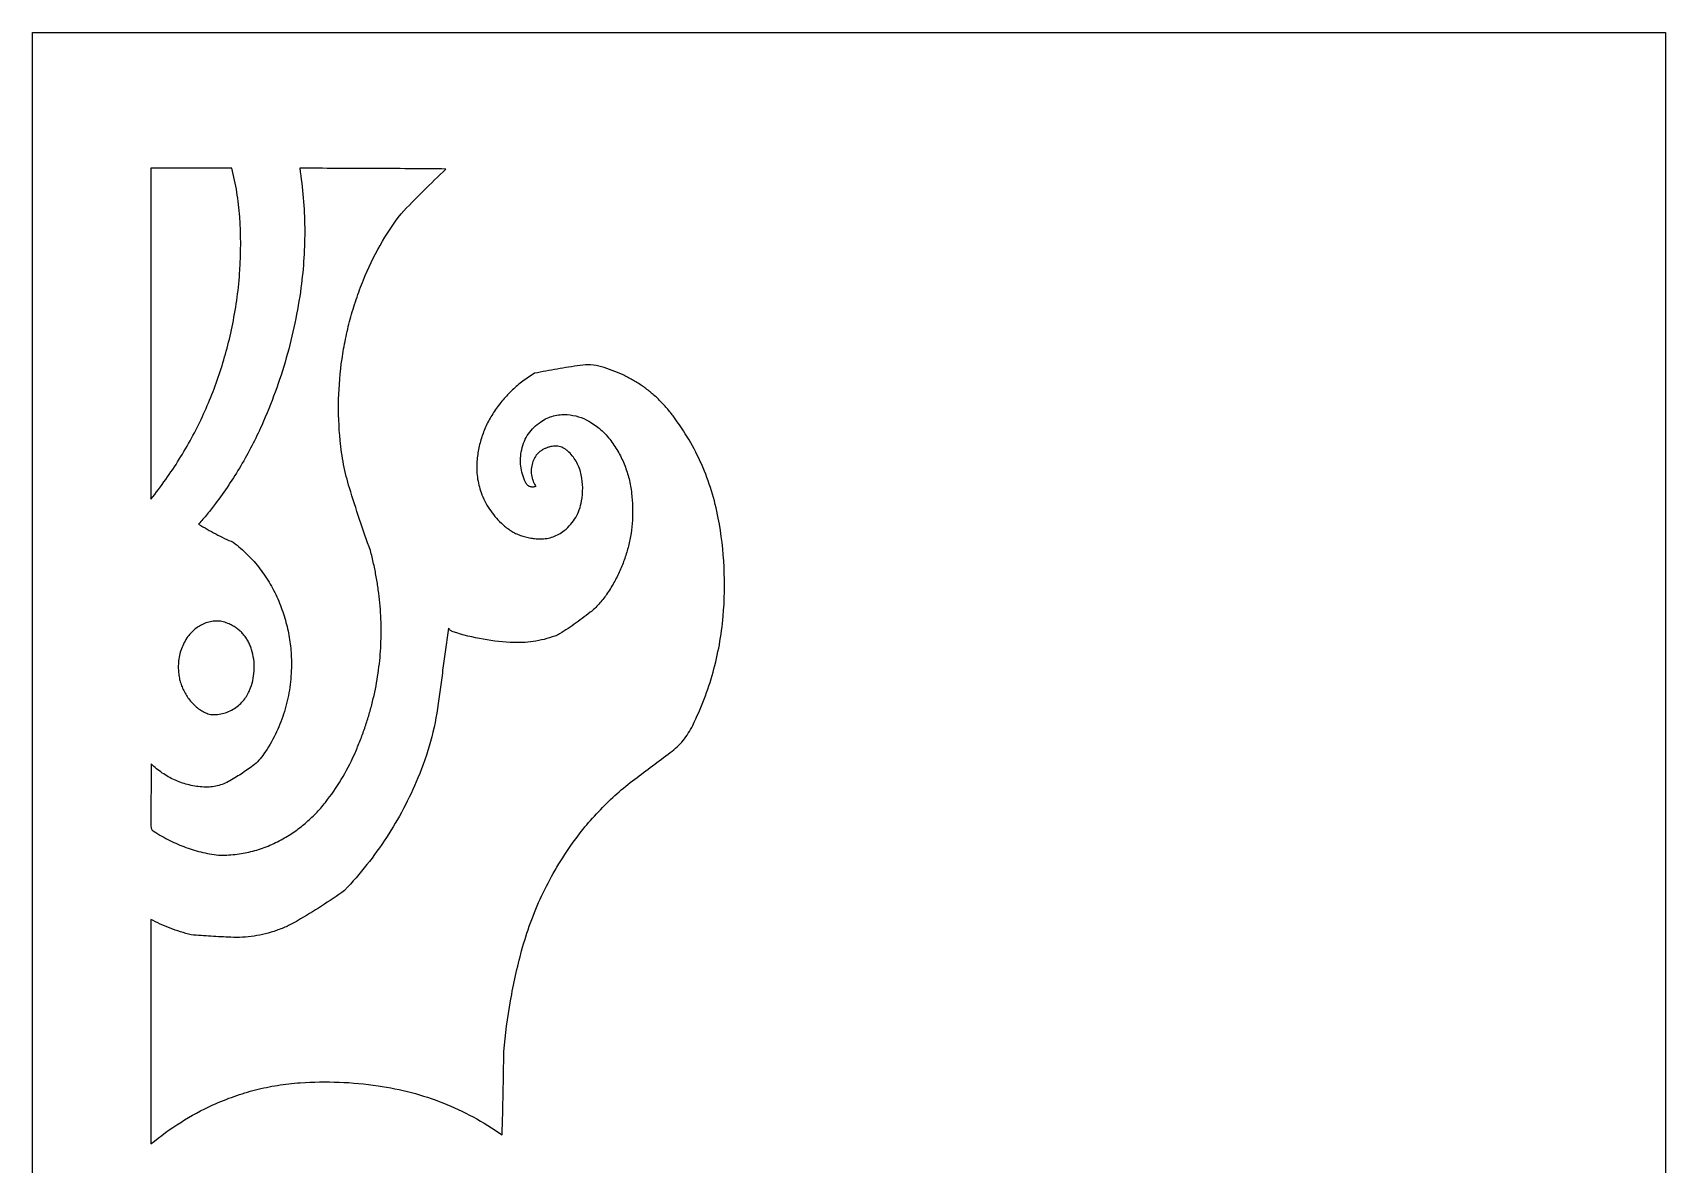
# Model space of a CAD drawing. Header units: centimetres. Extents: x 6.9 to 11.9, y -9 to 9.
# Drawn here: x 6.87 to 11.88, y 5.53 to 9 of the extents above; entities that cross this region are included whole.
import ezdxf

# ---------------------------------------------------------------- set-up
doc = ezdxf.new("R2010")
doc.units = ezdxf.units.CM
doc.header["$MEASUREMENT"] = 0
doc.layers.add('layer 1', color=7, linetype='Continuous')

msp = doc.modelspace()

# ---------------------------------------------------------------- linework, layer by layer
at = {"layer": 'layer 1', "color": 250}
for points, knots in [([(6.87203, 9.00077), (6.87203, 9.00077), (6.87203, -9.00021), (6.87203, -9.00021), (6.87203, -9.00021), (6.87203, -9.00021), (11.87697, -9.00021), (11.87697, -9.00021), (11.87697, -9.00021), (11.87697, -9.00021), (11.87697, 9.00077), (11.87697, 9.00077), (11.87697, 9.00077), (11.87697, 9.00077), (6.87203, 9.00077), (6.87203, 9.00077)], [0, 0, 0, 0, 0.2, 0.2, 0.2, 0.2, 0.4, 0.4, 0.4, 0.4, 0.6, 0.6, 0.6, 0.6, 1, 1, 1, 1]), ([(7.44184, 6.47907), (7.42344, 6.48133), (7.40517, 6.48469), (7.38715, 6.48911), (7.38715, 6.48911), (7.36965, 6.49341), (7.35239, 6.49875), (7.33552, 6.50511), (7.33552, 6.50511), (7.31862, 6.51145), (7.30214, 6.51883), (7.28614, 6.52716), (7.28614, 6.52716), (7.26967, 6.53575), (7.25371, 6.54527), (7.23836, 6.55572), (7.23836, 6.55572), (7.2369, 6.55839), (7.2358, 6.56123), (7.23504, 6.56417), (7.23504, 6.56417), (7.23432, 6.56697), (7.23397, 6.56986), (7.23397, 6.57277), (7.23397, 6.57277), (7.23397, 6.57277), (7.23486, 6.75895), (7.23486, 6.75895), (7.23486, 6.75895), (7.24033, 6.75371), (7.246, 6.74871), (7.25185, 6.74391), (7.25185, 6.74391), (7.25748, 6.73934), (7.26328, 6.73502), (7.26927, 6.73092), (7.26927, 6.73092), (7.27523, 6.72684), (7.28139, 6.723), (7.28769, 6.71944), (7.28769, 6.71944), (7.2939, 6.71592), (7.30026, 6.71269), (7.30676, 6.70976), (7.30676, 6.70976), (7.31965, 6.70391), (7.33305, 6.69918), (7.34677, 6.69566), (7.34677, 6.69566), (7.36131, 6.69192), (7.37613, 6.68936), (7.39108, 6.68806), (7.39108, 6.68806), (7.39829, 6.68741), (7.40553, 6.6873), (7.41277, 6.68768), (7.41277, 6.68768), (7.41958, 6.68804), (7.42638, 6.68891), (7.43305, 6.6903), (7.43305, 6.6903), (7.43976, 6.69167), (7.44632, 6.69355), (7.45273, 6.69593), (7.45273, 6.69593), (7.45934, 6.69837), (7.46575, 6.70129), (7.47194, 6.70467), (7.47194, 6.70467), (7.48516, 6.71191), (7.49812, 6.71966), (7.51078, 6.72787), (7.51078, 6.72787), (7.52335, 6.73603), (7.53561, 6.74465), (7.54754, 6.75373), (7.54754, 6.75373), (7.55399, 6.75864), (7.56004, 6.76409), (7.56558, 6.76998), (7.56558, 6.76998), (7.57129, 6.77608), (7.57652, 6.7826), (7.58118, 6.78952), (7.58118, 6.78952), (7.59415, 6.8088), (7.60583, 6.82895), (7.6161, 6.84981), (7.6161, 6.84981), (7.62594, 6.86978), (7.63436, 6.89042), (7.64129, 6.91158), (7.64129, 6.91158), (7.64824, 6.93276), (7.65366, 6.95437), (7.65756, 6.97631), (7.65756, 6.97631), (7.66157, 6.99901), (7.66404, 7.02196), (7.66493, 7.045), (7.66493, 7.045), (7.66565, 7.06334), (7.66538, 7.08169), (7.6641, 7.1), (7.6641, 7.1), (7.66287, 7.11791), (7.66063, 7.13573), (7.65742, 7.15339), (7.65742, 7.15339), (7.65422, 7.17105), (7.65005, 7.18853), (7.64492, 7.20572), (7.64492, 7.20572), (7.63965, 7.22338), (7.63344, 7.24073), (7.62632, 7.25772), (7.62632, 7.25772), (7.61874, 7.2758), (7.61002, 7.29338), (7.60021, 7.31032), (7.60021, 7.31032), (7.59073, 7.32668), (7.58019, 7.34241), (7.56863, 7.35738), (7.56863, 7.35738), (7.55708, 7.37236), (7.54456, 7.38654), (7.53113, 7.39986), (7.53113, 7.39986), (7.51724, 7.41362), (7.50249, 7.42648), (7.48698, 7.43836), (7.48698, 7.43836), (7.47795, 7.44215), (7.469, 7.44614), (7.46015, 7.45033), (7.46015, 7.45033), (7.45112, 7.45461), (7.44215, 7.45907), (7.4333, 7.46373), (7.4333, 7.46373), (7.42445, 7.46839), (7.41571, 7.47323), (7.40706, 7.47828), (7.40706, 7.47828), (7.39816, 7.48343), (7.38937, 7.48879), (7.3807, 7.49432), (7.3807, 7.49432), (7.38523, 7.49919), (7.38966, 7.50412), (7.39406, 7.50912), (7.39406, 7.50912), (7.39852, 7.51423), (7.40293, 7.51938), (7.40728, 7.5246), (7.40728, 7.5246), (7.41163, 7.52983), (7.41589, 7.53509), (7.4201, 7.54043), (7.4201, 7.54043), (7.4244, 7.54587), (7.42864, 7.55139), (7.43281, 7.55694), (7.43281, 7.55694), (7.46071, 7.59419), (7.48655, 7.63297), (7.5102, 7.67306), (7.5102, 7.67306), (7.5338, 7.71311), (7.55516, 7.75444), (7.57419, 7.79685), (7.57419, 7.79685), (7.60424, 7.86386), (7.62943, 7.93293), (7.64958, 8.00358), (7.64958, 8.00358), (7.66971, 8.07418), (7.68472, 8.14612), (7.69452, 8.21887), (7.69452, 8.21887), (7.70272, 8.2797), (7.70651, 8.34102), (7.70588, 8.40238), (7.70588, 8.40238), (7.70525, 8.4635), (7.70021, 8.52448), (7.6908, 8.58489), (7.6908, 8.58489), (7.76554, 8.58484), (7.84029, 8.58462), (7.91503, 8.58426), (7.91503, 8.58426), (7.98971, 8.58388), (8.06439, 8.58334), (8.13907, 8.58262), (8.13907, 8.58262), (8.11551, 8.56048), (8.09229, 8.53798), (8.06939, 8.51516), (8.06939, 8.51516), (8.04652, 8.49235), (8.02398, 8.46922), (8.00179, 8.44575), (8.00179, 8.44575), (7.97794, 8.41493), (7.95629, 8.38248), (7.93697, 8.34864), (7.93697, 8.34864), (7.9175, 8.3145), (7.9004, 8.27909), (7.88581, 8.2426), (7.88581, 8.2426), (7.87787, 8.22277), (7.87052, 8.20271), (7.86373, 8.18243), (7.86373, 8.18243), (7.8571, 8.16262), (7.85107, 8.14262), (7.8456, 8.12245), (7.8456, 8.12245), (7.84015, 8.10228), (7.83531, 8.08195), (7.83108, 8.06149), (7.83108, 8.06149), (7.82688, 8.04123), (7.8233, 8.02083), (7.82034, 8.00033), (7.82034, 8.00033), (7.81445, 7.95949), (7.81099, 7.91832), (7.81005, 7.87706), (7.81005, 7.87706), (7.80909, 7.83475), (7.81061, 7.79241), (7.81462, 7.75027), (7.81462, 7.75027), (7.81698, 7.72549), (7.82059, 7.70085), (7.8254, 7.67642), (7.8254, 7.67642), (7.83018, 7.65226), (7.83619, 7.62835), (7.84338, 7.60477), (7.84338, 7.60477), (7.85324, 7.57252), (7.86351, 7.5404), (7.8742, 7.5084), (7.8742, 7.5084), (7.88489, 7.47644), (7.896, 7.44459), (7.90752, 7.41292), (7.90752, 7.41292), (7.91106, 7.39945), (7.91434, 7.38592), (7.91734, 7.37233), (7.91734, 7.37233), (7.92028, 7.35909), (7.92294, 7.34578), (7.92534, 7.33242), (7.92534, 7.33242), (7.92774, 7.31908), (7.92985, 7.30568), (7.93168, 7.29223), (7.93168, 7.29223), (7.9335, 7.27905), (7.93502, 7.26585), (7.93628, 7.25261), (7.93628, 7.25261), (7.93879, 7.22618), (7.94016, 7.19965), (7.94038, 7.17311), (7.94038, 7.17311), (7.9406, 7.14705), (7.93969, 7.12098), (7.93765, 7.095), (7.93765, 7.095), (7.93558, 7.06903), (7.93238, 7.04316), (7.92808, 7.01746), (7.92808, 7.01746), (7.92368, 6.99146), (7.91819, 6.96564), (7.91158, 6.94011), (7.91158, 6.94011), (7.90826, 6.92734), (7.9047, 6.91461), (7.90084, 6.90197), (7.90084, 6.90197), (7.89692, 6.88912), (7.89273, 6.87635), (7.88829, 6.86369), (7.88829, 6.86369), (7.88383, 6.851), (7.87913, 6.83843), (7.87415, 6.82594), (7.87415, 6.82594), (7.86906, 6.81317), (7.86373, 6.80048), (7.85813, 6.78793), (7.85813, 6.78793), (7.84634, 6.76146), (7.83294, 6.73573), (7.81801, 6.7109), (7.81801, 6.7109), (7.80335, 6.68654), (7.78717, 6.66312), (7.76958, 6.64077), (7.76958, 6.64077), (7.76027, 6.62896), (7.75039, 6.61762), (7.73995, 6.6068), (7.73995, 6.6068), (7.7297, 6.59617), (7.71892, 6.58609), (7.70763, 6.57656), (7.70763, 6.57656), (7.69635, 6.56706), (7.68459, 6.55812), (7.6724, 6.54978), (7.6724, 6.54978), (7.65993, 6.54128), (7.64703, 6.5334), (7.63378, 6.52616), (7.63378, 6.52616), (7.61894, 6.51807), (7.60359, 6.51092), (7.58783, 6.50477), (7.58783, 6.50477), (7.57257, 6.49884), (7.55695, 6.49388), (7.54104, 6.48998), (7.54104, 6.48998), (7.52512, 6.48608), (7.50897, 6.48321), (7.49269, 6.48142), (7.49269, 6.48142), (7.47582, 6.47956), (7.45883, 6.47878), (7.44184, 6.47907)], [0, 0, 0, 0, 0.0116279, 0.0116279, 0.0116279, 0.0116279, 0.0232558, 0.0232558, 0.0232558, 0.0232558, 0.0348837, 0.0348837, 0.0348837, 0.0348837, 0.0465116, 0.0465116, 0.0465116, 0.0465116, 0.0581395, 0.0581395, 0.0581395, 0.0581395, 0.0697674, 0.0697674, 0.0697674, 0.0697674, 0.0813953, 0.0813953, 0.0813953, 0.0813953, 0.0930233, 0.0930233, 0.0930233, 0.0930233, 0.1046512, 0.1046512, 0.1046512, 0.1046512, 0.1162791, 0.1162791, 0.1162791, 0.1162791, 0.127907, 0.127907, 0.127907, 0.127907, 0.1395349, 0.1395349, 0.1395349, 0.1395349, 0.1511628, 0.1511628, 0.1511628, 0.1511628, 0.1627907, 0.1627907, 0.1627907, 0.1627907, 0.1744186, 0.1744186, 0.1744186, 0.1744186, 0.1860465, 0.1860465, 0.1860465, 0.1860465, 0.1976744, 0.1976744, 0.1976744, 0.1976744, 0.2093023, 0.2093023, 0.2093023, 0.2093023, 0.2209302, 0.2209302, 0.2209302, 0.2209302, 0.2325581, 0.2325581, 0.2325581, 0.2325581, 0.244186, 0.244186, 0.244186, 0.244186, 0.255814, 0.255814, 0.255814, 0.255814, 0.2674419, 0.2674419, 0.2674419, 0.2674419, 0.2790698, 0.2790698, 0.2790698, 0.2790698, 0.2906977, 0.2906977, 0.2906977, 0.2906977, 0.3023256, 0.3023256, 0.3023256, 0.3023256, 0.3139535, 0.3139535, 0.3139535, 0.3139535, 0.3255814, 0.3255814, 0.3255814, 0.3255814, 0.3372093, 0.3372093, 0.3372093, 0.3372093, 0.3488372, 0.3488372, 0.3488372, 0.3488372, 0.3604651, 0.3604651, 0.3604651, 0.3604651, 0.372093, 0.372093, 0.372093, 0.372093, 0.3837209, 0.3837209, 0.3837209, 0.3837209, 0.3953488, 0.3953488, 0.3953488, 0.3953488, 0.4069767, 0.4069767, 0.4069767, 0.4069767, 0.4186047, 0.4186047, 0.4186047, 0.4186047, 0.4302326, 0.4302326, 0.4302326, 0.4302326, 0.4418605, 0.4418605, 0.4418605, 0.4418605, 0.4534884, 0.4534884, 0.4534884, 0.4534884, 0.4651163, 0.4651163, 0.4651163, 0.4651163, 0.4767442, 0.4767442, 0.4767442, 0.4767442, 0.4883721, 0.4883721, 0.4883721, 0.4883721, 0.5, 0.5, 0.5, 0.5, 0.5116279, 0.5116279, 0.5116279, 0.5116279, 0.5232558, 0.5232558, 0.5232558, 0.5232558, 0.5348837, 0.5348837, 0.5348837, 0.5348837, 0.5465116, 0.5465116, 0.5465116, 0.5465116, 0.5581395, 0.5581395, 0.5581395, 0.5581395, 0.5697674, 0.5697674, 0.5697674, 0.5697674, 0.5813953, 0.5813953, 0.5813953, 0.5813953, 0.5930233, 0.5930233, 0.5930233, 0.5930233, 0.6046512, 0.6046512, 0.6046512, 0.6046512, 0.6162791, 0.6162791, 0.6162791, 0.6162791, 0.627907, 0.627907, 0.627907, 0.627907, 0.6395349, 0.6395349, 0.6395349, 0.6395349, 0.6511628, 0.6511628, 0.6511628, 0.6511628, 0.6627907, 0.6627907, 0.6627907, 0.6627907, 0.6744186, 0.6744186, 0.6744186, 0.6744186, 0.6860465, 0.6860465, 0.6860465, 0.6860465, 0.6976744, 0.6976744, 0.6976744, 0.6976744, 0.7093023, 0.7093023, 0.7093023, 0.7093023, 0.7209302, 0.7209302, 0.7209302, 0.7209302, 0.7325581, 0.7325581, 0.7325581, 0.7325581, 0.744186, 0.744186, 0.744186, 0.744186, 0.755814, 0.755814, 0.755814, 0.755814, 0.7674419, 0.7674419, 0.7674419, 0.7674419, 0.7790698, 0.7790698, 0.7790698, 0.7790698, 0.7906977, 0.7906977, 0.7906977, 0.7906977, 0.8023256, 0.8023256, 0.8023256, 0.8023256, 0.8139535, 0.8139535, 0.8139535, 0.8139535, 0.8255814, 0.8255814, 0.8255814, 0.8255814, 0.8372093, 0.8372093, 0.8372093, 0.8372093, 0.8488372, 0.8488372, 0.8488372, 0.8488372, 0.8604651, 0.8604651, 0.8604651, 0.8604651, 0.872093, 0.872093, 0.872093, 0.872093, 0.8837209, 0.8837209, 0.8837209, 0.8837209, 0.8953488, 0.8953488, 0.8953488, 0.8953488, 0.9069767, 0.9069767, 0.9069767, 0.9069767, 0.9186047, 0.9186047, 0.9186047, 0.9186047, 0.9302326, 0.9302326, 0.9302326, 0.9302326, 0.9418605, 0.9418605, 0.9418605, 0.9418605, 0.9534884, 0.9534884, 0.9534884, 0.9534884, 0.9651163, 0.9651163, 0.9651163, 0.9651163, 0.9767442, 0.9767442, 0.9767442, 0.9767442, 1, 1, 1, 1]), ([(7.23441, 7.57019), (7.23441, 7.57019), (7.23444, 8.58502), (7.23444, 8.58502), (7.23444, 8.58502), (7.27572, 8.58498), (7.317, 8.58495), (7.35829, 8.585), (7.35829, 8.585), (7.39977, 8.58502), (7.44126, 8.58509), (7.48274, 8.5852), (7.48274, 8.5852), (7.48893, 8.56088), (7.49402, 8.53632), (7.49801, 8.51155), (7.49801, 8.51155), (7.50202, 8.48661), (7.50491, 8.46148), (7.5067, 8.43629), (7.5067, 8.43629), (7.51056, 8.38172), (7.51071, 8.32696), (7.50715, 8.27237), (7.50715, 8.27237), (7.50354, 8.21714), (7.49623, 8.16221), (7.48528, 8.10795), (7.48528, 8.10795), (7.48023, 8.08298), (7.47447, 8.05815), (7.468, 8.03352), (7.468, 8.03352), (7.46168, 8.00943), (7.45464, 7.98551), (7.44688, 7.96185), (7.44688, 7.96185), (7.43915, 7.93816), (7.4307, 7.91473), (7.42156, 7.89156), (7.42156, 7.89156), (7.41248, 7.86859), (7.40271, 7.84588), (7.39229, 7.82352), (7.39229, 7.82352), (7.38184, 7.80113), (7.37073, 7.77907), (7.35894, 7.75736), (7.35894, 7.75736), (7.3471, 7.73553), (7.3346, 7.71403), (7.32146, 7.69296), (7.32146, 7.69296), (7.30831, 7.67187), (7.29455, 7.65117), (7.28018, 7.63091), (7.28018, 7.63091), (7.26552, 7.61022), (7.25026, 7.58998), (7.23441, 7.57019)], [0, 0, 0, 0, 0.0625, 0.0625, 0.0625, 0.0625, 0.125, 0.125, 0.125, 0.125, 0.1875, 0.1875, 0.1875, 0.1875, 0.25, 0.25, 0.25, 0.25, 0.3125, 0.3125, 0.3125, 0.3125, 0.375, 0.375, 0.375, 0.375, 0.4375, 0.4375, 0.4375, 0.4375, 0.5, 0.5, 0.5, 0.5, 0.5625, 0.5625, 0.5625, 0.5625, 0.625, 0.625, 0.625, 0.625, 0.6875, 0.6875, 0.6875, 0.6875, 0.75, 0.75, 0.75, 0.75, 0.8125, 0.8125, 0.8125, 0.8125, 0.875, 0.875, 0.875, 0.875, 1, 1, 1, 1]), ([(7.23441, 5.59374), (7.23441, 5.59374), (7.23444, 5.93792), (7.23444, 5.93792), (7.23444, 5.93792), (7.23444, 5.93792), (7.23428, 6.28218), (7.23428, 6.28218), (7.23428, 6.28218), (7.24383, 6.27707), (7.25351, 6.27227), (7.26335, 6.26779), (7.26335, 6.26779), (7.27337, 6.26321), (7.28354, 6.25896), (7.29383, 6.25501), (7.29383, 6.25501), (7.30414, 6.25107), (7.31454, 6.24746), (7.32507, 6.24416), (7.32507, 6.24416), (7.33594, 6.24074), (7.34692, 6.23764), (7.35797, 6.23489), (7.35797, 6.23489), (7.37817, 6.23312), (7.39836, 6.23159), (7.41858, 6.23031), (7.41858, 6.23031), (7.43888, 6.22901), (7.45921, 6.22798), (7.47952, 6.22718), (7.47952, 6.22718), (7.50332, 6.22626), (7.52714, 6.22756), (7.55067, 6.2311), (7.55067, 6.2311), (7.57421, 6.23462), (7.59736, 6.24038), (7.61979, 6.24824), (7.61979, 6.24824), (7.631, 6.25217), (7.642, 6.25663), (7.65276, 6.2616), (7.65276, 6.2616), (7.6635, 6.26655), (7.67399, 6.27202), (7.68418, 6.27796), (7.68418, 6.27796), (7.70888, 6.29237), (7.73327, 6.30734), (7.75732, 6.32285), (7.75732, 6.32285), (7.78136, 6.33836), (7.80505, 6.35441), (7.82841, 6.371), (7.82841, 6.371), (7.8523, 6.3963), (7.87509, 6.42268), (7.89665, 6.45), (7.89665, 6.45), (7.91786, 6.47685), (7.93783, 6.50464), (7.95649, 6.53328), (7.95649, 6.53328), (7.97519, 6.56195), (7.99256, 6.59142), (8.00856, 6.62163), (8.00856, 6.62163), (8.02481, 6.65229), (8.03969, 6.68367), (8.05314, 6.71565), (8.05314, 6.71565), (8.06851, 6.75221), (8.08147, 6.78975), (8.09187, 6.82801), (8.09187, 6.82801), (8.10222, 6.86602), (8.11002, 6.90466), (8.11522, 6.9437), (8.11522, 6.9437), (8.11777, 6.96291), (8.12035, 6.98211), (8.12297, 7.00132), (8.12297, 7.00132), (8.12557, 7.02062), (8.12822, 7.03989), (8.13088, 7.05919), (8.13088, 7.05919), (8.13355, 7.07849), (8.13624, 7.09776), (8.13895, 7.11704), (8.13895, 7.11704), (8.14167, 7.1364), (8.14442, 7.15576), (8.1472, 7.17513), (8.1472, 7.17513), (8.14861, 7.17251), (8.15052, 7.17017), (8.15283, 7.16827), (8.15283, 7.16827), (8.15511, 7.16634), (8.15778, 7.16489), (8.16063, 7.16397), (8.16063, 7.16397), (8.19093, 7.15415), (8.22188, 7.14644), (8.25323, 7.1409), (8.25323, 7.1409), (8.28443, 7.13539), (8.31599, 7.13205), (8.34763, 7.13091), (8.34763, 7.13091), (8.37016, 7.1301), (8.39273, 7.1316), (8.41494, 7.13544), (8.41494, 7.13544), (8.43751, 7.13931), (8.45963, 7.14545), (8.48097, 7.15379), (8.48097, 7.15379), (8.4984, 7.16428), (8.51548, 7.17535), (8.53218, 7.18698), (8.53218, 7.18698), (8.5489, 7.19866), (8.56524, 7.21092), (8.5811, 7.2237), (8.5811, 7.2237), (8.59061, 7.23134), (8.5995, 7.2397), (8.60775, 7.24869), (8.60775, 7.24869), (8.61631, 7.25803), (8.62418, 7.268), (8.63131, 7.27849), (8.63131, 7.27849), (8.63929, 7.29026), (8.64679, 7.30236), (8.65376, 7.31476), (8.65376, 7.31476), (8.6604, 7.32655), (8.66654, 7.33863), (8.67212, 7.35095), (8.67212, 7.35095), (8.6777, 7.36328), (8.68272, 7.37583), (8.68718, 7.38863), (8.68718, 7.38863), (8.69155, 7.40116), (8.69532, 7.41389), (8.69852, 7.42677), (8.69852, 7.42677), (8.7017, 7.43966), (8.7043, 7.45268), (8.70628, 7.46582), (8.70628, 7.46582), (8.70829, 7.47913), (8.70971, 7.49253), (8.71051, 7.50598), (8.71051, 7.50598), (8.7113, 7.51943), (8.7115, 7.53292), (8.7111, 7.54639), (8.7111, 7.54639), (8.71069, 7.56049), (8.70968, 7.57456), (8.70807, 7.58857), (8.70807, 7.58857), (8.70637, 7.60347), (8.70372, 7.61824), (8.70014, 7.63279), (8.70014, 7.63279), (8.69668, 7.64675), (8.69229, 7.66047), (8.68702, 7.67382), (8.68702, 7.67382), (8.68174, 7.6872), (8.67557, 7.7002), (8.66853, 7.71275), (8.66853, 7.71275), (8.6613, 7.72566), (8.65323, 7.73808), (8.64437, 7.74994), (8.64437, 7.74994), (8.63525, 7.76213), (8.62492, 7.77338), (8.61351, 7.78347), (8.61351, 7.78347), (8.60217, 7.79351), (8.58982, 7.80234), (8.57669, 7.80982), (8.57669, 7.80982), (8.56674, 7.81549), (8.5562, 7.82002), (8.54527, 7.82331), (8.54527, 7.82331), (8.53408, 7.82668), (8.52259, 7.82878), (8.51095, 7.82964), (8.51095, 7.82964), (8.50367, 7.83015), (8.49639, 7.83008), (8.48912, 7.82941), (8.48912, 7.82941), (8.48222, 7.82881), (8.47541, 7.82757), (8.46871, 7.8258), (8.46871, 7.8258), (8.46203, 7.82401), (8.45551, 7.82166), (8.44923, 7.81877), (8.44923, 7.81877), (8.44255, 7.81569), (8.43612, 7.81209), (8.43002, 7.80798), (8.43002, 7.80798), (8.42231, 7.80283), (8.4151, 7.79696), (8.40844, 7.79048), (8.40844, 7.79048), (8.4023, 7.7845), (8.39676, 7.77793), (8.3919, 7.77085), (8.3919, 7.77085), (8.38704, 7.76379), (8.38291, 7.75626), (8.37953, 7.74839), (8.37953, 7.74839), (8.37592, 7.73994), (8.37307, 7.73118), (8.37108, 7.72221), (8.37108, 7.72221), (8.36917, 7.71379), (8.36801, 7.70522), (8.36751, 7.6966), (8.36751, 7.6966), (8.36707, 7.6883), (8.36734, 7.67999), (8.3683, 7.67174), (8.3683, 7.67174), (8.36928, 7.66349), (8.37097, 7.65533), (8.37332, 7.64738), (8.37332, 7.64738), (8.37585, 7.63879), (8.37903, 7.63043), (8.38289, 7.62234), (8.38289, 7.62234), (8.3837, 7.62066), (8.38461, 7.61903), (8.38565, 7.61748), (8.38565, 7.61748), (8.3865, 7.6162), (8.38746, 7.61499), (8.38851, 7.61389), (8.38851, 7.61389), (8.38957, 7.6128), (8.39073, 7.61179), (8.39199, 7.61094), (8.39199, 7.61094), (8.39313, 7.61013), (8.39436, 7.60946), (8.39569, 7.60894), (8.39569, 7.60894), (8.39699, 7.6084), (8.39833, 7.60802), (8.39972, 7.6078), (8.39972, 7.6078), (8.40127, 7.60755), (8.40281, 7.60744), (8.40438, 7.60748), (8.40438, 7.60748), (8.40517, 7.60753), (8.40595, 7.60757), (8.40674, 7.60766), (8.40674, 7.60766), (8.40759, 7.60778), (8.40844, 7.60791), (8.40929, 7.60809), (8.40929, 7.60809), (8.41014, 7.60825), (8.41099, 7.60845), (8.41182, 7.60869), (8.41182, 7.60869), (8.41276, 7.60894), (8.41368, 7.60923), (8.4146, 7.60955), (8.4146, 7.60955), (8.41281, 7.61241), (8.41113, 7.61535), (8.40963, 7.61835), (8.40963, 7.61835), (8.40822, 7.62116), (8.40694, 7.62402), (8.40582, 7.62696), (8.40582, 7.62696), (8.40472, 7.62987), (8.40376, 7.63288), (8.40297, 7.6359), (8.40297, 7.6359), (8.40221, 7.63884), (8.40163, 7.6418), (8.4012, 7.6448), (8.4012, 7.6448), (8.40035, 7.65074), (8.40017, 7.65675), (8.40068, 7.66271), (8.40068, 7.66271), (8.40122, 7.66921), (8.40246, 7.67562), (8.40434, 7.68183), (8.40434, 7.68183), (8.40604, 7.68754), (8.40842, 7.69303), (8.4114, 7.69819), (8.4114, 7.69819), (8.41409, 7.70287), (8.41736, 7.70717), (8.42112, 7.71101), (8.42112, 7.71101), (8.42305, 7.71296), (8.42509, 7.71477), (8.42724, 7.71648), (8.42724, 7.71648), (8.42948, 7.71822), (8.43182, 7.71986), (8.43426, 7.72134), (8.43426, 7.72134), (8.4367, 7.72282), (8.43923, 7.72414), (8.44181, 7.72535), (8.44181, 7.72535), (8.44466, 7.72665), (8.44757, 7.72782), (8.45055, 7.72882), (8.45055, 7.72882), (8.45369, 7.72988), (8.45689, 7.73077), (8.46014, 7.73147), (8.46014, 7.73147), (8.46301, 7.7321), (8.46593, 7.73252), (8.46884, 7.73277), (8.46884, 7.73277), (8.47175, 7.73302), (8.47469, 7.73306), (8.47763, 7.7329), (8.47763, 7.7329), (8.48036, 7.73272), (8.48309, 7.73237), (8.48581, 7.73178), (8.48581, 7.73178), (8.4885, 7.73122), (8.49114, 7.73044), (8.49372, 7.72945), (8.49372, 7.72945), (8.49636, 7.72844), (8.49894, 7.72723), (8.50141, 7.72584), (8.50141, 7.72584), (8.50389, 7.72445), (8.50627, 7.72289), (8.50853, 7.72116), (8.50853, 7.72116), (8.51104, 7.71923), (8.51344, 7.71717), (8.51568, 7.71495), (8.51568, 7.71495), (8.52066, 7.71007), (8.52527, 7.70482), (8.52949, 7.69929), (8.52949, 7.69929), (8.5335, 7.69402), (8.53709, 7.68846), (8.54027, 7.68263), (8.54027, 7.68263), (8.54343, 7.67683), (8.54614, 7.67078), (8.54838, 7.66457), (8.54838, 7.66457), (8.55074, 7.65809), (8.55257, 7.65146), (8.55394, 7.64473), (8.55394, 7.64473), (8.55656, 7.63176), (8.55797, 7.61858), (8.55813, 7.60533), (8.55813, 7.60533), (8.55829, 7.59177), (8.55719, 7.57824), (8.55488, 7.56488), (8.55488, 7.56488), (8.55331, 7.55573), (8.55094, 7.54675), (8.5478, 7.53803), (8.5478, 7.53803), (8.54486, 7.52989), (8.54119, 7.52205), (8.53679, 7.51459), (8.53679, 7.51459), (8.5324, 7.50712), (8.52734, 7.50011), (8.52164, 7.49358), (8.52164, 7.49358), (8.51557, 7.48664), (8.50889, 7.48025), (8.5017, 7.47447), (8.5017, 7.47447), (8.49639, 7.47019), (8.49074, 7.46635), (8.48478, 7.46301), (8.48478, 7.46301), (8.47917, 7.45988), (8.4733, 7.45723), (8.46723, 7.4551), (8.46723, 7.4551), (8.46115, 7.45297), (8.4549, 7.45138), (8.44856, 7.45035), (8.44856, 7.45035), (8.44181, 7.44925), (8.435, 7.44872), (8.42816, 7.44876), (8.42816, 7.44876), (8.42238, 7.44876), (8.41662, 7.44905), (8.41088, 7.44957), (8.41088, 7.44957), (8.40546, 7.45008), (8.40003, 7.45082), (8.39468, 7.45183), (8.39468, 7.45183), (8.38932, 7.45284), (8.38401, 7.45409), (8.37877, 7.45562), (8.37877, 7.45562), (8.37363, 7.45712), (8.36857, 7.45885), (8.36361, 7.46084), (8.36361, 7.46084), (8.35866, 7.46281), (8.3538, 7.46505), (8.34905, 7.46752), (8.34905, 7.46752), (8.34423, 7.47003), (8.33952, 7.47279), (8.33497, 7.47574), (8.33497, 7.47574), (8.3304, 7.47873), (8.32598, 7.48191), (8.32173, 7.48529), (8.32173, 7.48529), (8.31724, 7.48886), (8.3129, 7.49262), (8.30875, 7.49657), (8.30875, 7.49657), (8.30173, 7.50324), (8.2951, 7.5103), (8.28887, 7.5177), (8.28887, 7.5177), (8.28286, 7.52487), (8.27728, 7.53236), (8.27215, 7.54016), (8.27215, 7.54016), (8.26702, 7.54798), (8.26236, 7.55607), (8.25816, 7.56443), (8.25816, 7.56443), (8.25391, 7.57292), (8.25012, 7.58169), (8.24687, 7.59063), (8.24687, 7.59063), (8.24133, 7.60585), (8.23743, 7.6216), (8.23528, 7.63765), (8.23528, 7.63765), (8.23311, 7.65374), (8.23266, 7.67001), (8.23398, 7.6862), (8.23398, 7.6862), (8.2351, 7.70025), (8.23712, 7.71419), (8.24001, 7.728), (8.24001, 7.728), (8.24279, 7.74126), (8.24642, 7.75435), (8.25093, 7.76715), (8.25093, 7.76715), (8.25541, 7.77995), (8.26072, 7.79245), (8.26684, 7.80456), (8.26684, 7.80456), (8.27314, 7.81704), (8.28024, 7.8291), (8.28809, 7.84066), (8.28809, 7.84066), (8.29606, 7.85247), (8.30472, 7.86386), (8.31393, 7.87473), (8.31393, 7.87473), (8.32298, 7.88542), (8.33262, 7.89557), (8.34277, 7.90519), (8.34277, 7.90519), (8.35295, 7.91482), (8.36364, 7.92388), (8.37478, 7.93233), (8.37478, 7.93233), (8.38625, 7.94102), (8.39817, 7.94909), (8.41052, 7.95651), (8.41052, 7.95651), (8.43363, 7.96106), (8.45678, 7.96534), (8.47998, 7.96935), (8.47998, 7.96935), (8.50331, 7.97341), (8.52671, 7.97722), (8.55013, 7.98078), (8.55013, 7.98078), (8.56084, 7.9824), (8.57169, 7.98285), (8.58249, 7.98213), (8.58249, 7.98213), (8.59363, 7.98137), (8.60466, 7.97944), (8.61537, 7.97637), (8.61537, 7.97637), (8.62669, 7.97312), (8.63787, 7.96944), (8.6489, 7.96534), (8.6489, 7.96534), (8.65948, 7.96142), (8.6699, 7.95707), (8.68012, 7.95232), (8.68012, 7.95232), (8.69034, 7.94757), (8.70038, 7.94239), (8.71018, 7.93681), (8.71018, 7.93681), (8.71981, 7.93134), (8.7292, 7.92545), (8.73835, 7.91919), (8.73835, 7.91919), (8.74749, 7.91292), (8.75637, 7.90629), (8.76495, 7.89927), (8.76495, 7.89927), (8.77363, 7.89219), (8.78199, 7.88475), (8.79005, 7.87697), (8.79005, 7.87697), (8.7981, 7.86919), (8.80585, 7.86108), (8.81325, 7.85268), (8.81325, 7.85268), (8.82092, 7.84396), (8.82827, 7.83495), (8.83524, 7.82567), (8.83524, 7.82567), (8.85288, 7.80216), (8.86917, 7.77768), (8.88407, 7.75236), (8.88407, 7.75236), (8.89851, 7.72782), (8.91151, 7.70247), (8.92303, 7.67642), (8.92303, 7.67642), (8.93452, 7.6504), (8.9445, 7.62371), (8.9529, 7.59652), (8.9529, 7.59652), (8.96149, 7.56876), (8.96848, 7.54049), (8.97386, 7.51194), (8.97386, 7.51194), (8.98316, 7.46245), (8.98908, 7.41241), (8.99154, 7.36214), (8.99154, 7.36214), (8.99403, 7.31187), (8.99306, 7.26148), (8.98867, 7.21135), (8.98867, 7.21135), (8.98609, 7.18217), (8.98222, 7.15314), (8.97702, 7.12432), (8.97702, 7.12432), (8.97189, 7.09592), (8.96543, 7.06777), (8.9577, 7.03998), (8.9577, 7.03998), (8.94994, 7.01217), (8.94093, 6.98474), (8.93065, 6.95777), (8.93065, 6.95777), (8.92018, 6.93027), (8.90846, 6.90327), (8.89553, 6.87682), (8.89553, 6.87682), (8.89145, 6.86848), (8.88688, 6.86039), (8.88185, 6.85257), (8.88185, 6.85257), (8.87701, 6.84504), (8.87172, 6.8378), (8.86601, 6.8309), (8.86601, 6.8309), (8.86029, 6.82399), (8.85415, 6.81745), (8.84765, 6.81129), (8.84765, 6.81129), (8.841, 6.80501), (8.83398, 6.79912), (8.82663, 6.79365), (8.82663, 6.79365), (8.80848, 6.78018), (8.79035, 6.76666), (8.77226, 6.75313), (8.77226, 6.75313), (8.7541, 6.73952), (8.736, 6.7259), (8.71791, 6.71222), (8.71791, 6.71222), (8.6803, 6.68378), (8.645, 6.65247), (8.6123, 6.61854), (8.6123, 6.61854), (8.5794, 6.58441), (8.54923, 6.54776), (8.52202, 6.50894), (8.52202, 6.50894), (8.5047, 6.48422), (8.48845, 6.45874), (8.4733, 6.43263), (8.4733, 6.43263), (8.45844, 6.40697), (8.44472, 6.38068), (8.43217, 6.35383), (8.43217, 6.35383), (8.4196, 6.32696), (8.40824, 6.29957), (8.39811, 6.27171), (8.39811, 6.27171), (8.38782, 6.24351), (8.37879, 6.21489), (8.37101, 6.18591), (8.37101, 6.18591), (8.35743, 6.13535), (8.34604, 6.08421), (8.3369, 6.03266), (8.3369, 6.03266), (8.32775, 5.98111), (8.32085, 5.92918), (8.31621, 5.87703), (8.31621, 5.87703), (8.31585, 5.83469), (8.31527, 5.79235), (8.31444, 5.75002), (8.31444, 5.75002), (8.31361, 5.70723), (8.31256, 5.66445), (8.31126, 5.62166), (8.31126, 5.62166), (8.28262, 5.64161), (8.25288, 5.65992), (8.22215, 5.67648), (8.22215, 5.67648), (8.19227, 5.69257), (8.16148, 5.70692), (8.1299, 5.7194), (8.1299, 5.7194), (8.09834, 5.73191), (8.06607, 5.74251), (8.03328, 5.75123), (8.03328, 5.75123), (7.99957, 5.76015), (7.96539, 5.76714), (7.9309, 5.77216), (7.9309, 5.77216), (7.8913, 5.77794), (7.85143, 5.7816), (7.81144, 5.78312), (7.81144, 5.78312), (7.77168, 5.78464), (7.73186, 5.78402), (7.69216, 5.78128), (7.69216, 5.78128), (7.66888, 5.77969), (7.64568, 5.77705), (7.62262, 5.77337), (7.62262, 5.77337), (7.59998, 5.76976), (7.57752, 5.76512), (7.55529, 5.75948), (7.55529, 5.75948), (7.53308, 5.75383), (7.51114, 5.74717), (7.48953, 5.73953), (7.48953, 5.73953), (7.46759, 5.73177), (7.44603, 5.72306), (7.42487, 5.71335), (7.42487, 5.71335), (7.39074, 5.69771), (7.35764, 5.67984), (7.32583, 5.65987), (7.32583, 5.65987), (7.29394, 5.63984), (7.26342, 5.61776), (7.23441, 5.59374)], [0, 0, 0, 0, 0.0055866, 0.0055866, 0.0055866, 0.0055866, 0.0111732, 0.0111732, 0.0111732, 0.0111732, 0.0167598, 0.0167598, 0.0167598, 0.0167598, 0.0223464, 0.0223464, 0.0223464, 0.0223464, 0.027933, 0.027933, 0.027933, 0.027933, 0.0335196, 0.0335196, 0.0335196, 0.0335196, 0.0391061, 0.0391061, 0.0391061, 0.0391061, 0.0446927, 0.0446927, 0.0446927, 0.0446927, 0.0502793, 0.0502793, 0.0502793, 0.0502793, 0.0558659, 0.0558659, 0.0558659, 0.0558659, 0.0614525, 0.0614525, 0.0614525, 0.0614525, 0.0670391, 0.0670391, 0.0670391, 0.0670391, 0.0726257, 0.0726257, 0.0726257, 0.0726257, 0.0782123, 0.0782123, 0.0782123, 0.0782123, 0.0837989, 0.0837989, 0.0837989, 0.0837989, 0.0893855, 0.0893855, 0.0893855, 0.0893855, 0.0949721, 0.0949721, 0.0949721, 0.0949721, 0.1005587, 0.1005587, 0.1005587, 0.1005587, 0.1061453, 0.1061453, 0.1061453, 0.1061453, 0.1117318, 0.1117318, 0.1117318, 0.1117318, 0.1173184, 0.1173184, 0.1173184, 0.1173184, 0.122905, 0.122905, 0.122905, 0.122905, 0.1284916, 0.1284916, 0.1284916, 0.1284916, 0.1340782, 0.1340782, 0.1340782, 0.1340782, 0.1396648, 0.1396648, 0.1396648, 0.1396648, 0.1452514, 0.1452514, 0.1452514, 0.1452514, 0.150838, 0.150838, 0.150838, 0.150838, 0.1564246, 0.1564246, 0.1564246, 0.1564246, 0.1620112, 0.1620112, 0.1620112, 0.1620112, 0.1675978, 0.1675978, 0.1675978, 0.1675978, 0.1731844, 0.1731844, 0.1731844, 0.1731844, 0.1787709, 0.1787709, 0.1787709, 0.1787709, 0.1843575, 0.1843575, 0.1843575, 0.1843575, 0.1899441, 0.1899441, 0.1899441, 0.1899441, 0.1955307, 0.1955307, 0.1955307, 0.1955307, 0.2011173, 0.2011173, 0.2011173, 0.2011173, 0.2067039, 0.2067039, 0.2067039, 0.2067039, 0.2122905, 0.2122905, 0.2122905, 0.2122905, 0.2178771, 0.2178771, 0.2178771, 0.2178771, 0.2234637, 0.2234637, 0.2234637, 0.2234637, 0.2290503, 0.2290503, 0.2290503, 0.2290503, 0.2346369, 0.2346369, 0.2346369, 0.2346369, 0.2402235, 0.2402235, 0.2402235, 0.2402235, 0.2458101, 0.2458101, 0.2458101, 0.2458101, 0.2513966, 0.2513966, 0.2513966, 0.2513966, 0.2569832, 0.2569832, 0.2569832, 0.2569832, 0.2625698, 0.2625698, 0.2625698, 0.2625698, 0.2681564, 0.2681564, 0.2681564, 0.2681564, 0.273743, 0.273743, 0.273743, 0.273743, 0.2793296, 0.2793296, 0.2793296, 0.2793296, 0.2849162, 0.2849162, 0.2849162, 0.2849162, 0.2905028, 0.2905028, 0.2905028, 0.2905028, 0.2960894, 0.2960894, 0.2960894, 0.2960894, 0.301676, 0.301676, 0.301676, 0.301676, 0.3072626, 0.3072626, 0.3072626, 0.3072626, 0.3128492, 0.3128492, 0.3128492, 0.3128492, 0.3184358, 0.3184358, 0.3184358, 0.3184358, 0.3240223, 0.3240223, 0.3240223, 0.3240223, 0.3296089, 0.3296089, 0.3296089, 0.3296089, 0.3351955, 0.3351955, 0.3351955, 0.3351955, 0.3407821, 0.3407821, 0.3407821, 0.3407821, 0.3463687, 0.3463687, 0.3463687, 0.3463687, 0.3519553, 0.3519553, 0.3519553, 0.3519553, 0.3575419, 0.3575419, 0.3575419, 0.3575419, 0.3631285, 0.3631285, 0.3631285, 0.3631285, 0.3687151, 0.3687151, 0.3687151, 0.3687151, 0.3743017, 0.3743017, 0.3743017, 0.3743017, 0.3798883, 0.3798883, 0.3798883, 0.3798883, 0.3854749, 0.3854749, 0.3854749, 0.3854749, 0.3910615, 0.3910615, 0.3910615, 0.3910615, 0.396648, 0.396648, 0.396648, 0.396648, 0.4022346, 0.4022346, 0.4022346, 0.4022346, 0.4078212, 0.4078212, 0.4078212, 0.4078212, 0.4134078, 0.4134078, 0.4134078, 0.4134078, 0.4189944, 0.4189944, 0.4189944, 0.4189944, 0.424581, 0.424581, 0.424581, 0.424581, 0.4301676, 0.4301676, 0.4301676, 0.4301676, 0.4357542, 0.4357542, 0.4357542, 0.4357542, 0.4413408, 0.4413408, 0.4413408, 0.4413408, 0.4469274, 0.4469274, 0.4469274, 0.4469274, 0.452514, 0.452514, 0.452514, 0.452514, 0.4581006, 0.4581006, 0.4581006, 0.4581006, 0.4636872, 0.4636872, 0.4636872, 0.4636872, 0.4692737, 0.4692737, 0.4692737, 0.4692737, 0.4748603, 0.4748603, 0.4748603, 0.4748603, 0.4804469, 0.4804469, 0.4804469, 0.4804469, 0.4860335, 0.4860335, 0.4860335, 0.4860335, 0.4916201, 0.4916201, 0.4916201, 0.4916201, 0.4972067, 0.4972067, 0.4972067, 0.4972067, 0.5027933, 0.5027933, 0.5027933, 0.5027933, 0.5083799, 0.5083799, 0.5083799, 0.5083799, 0.5139665, 0.5139665, 0.5139665, 0.5139665, 0.5195531, 0.5195531, 0.5195531, 0.5195531, 0.5251397, 0.5251397, 0.5251397, 0.5251397, 0.5307263, 0.5307263, 0.5307263, 0.5307263, 0.5363128, 0.5363128, 0.5363128, 0.5363128, 0.5418994, 0.5418994, 0.5418994, 0.5418994, 0.547486, 0.547486, 0.547486, 0.547486, 0.5530726, 0.5530726, 0.5530726, 0.5530726, 0.5586592, 0.5586592, 0.5586592, 0.5586592, 0.5642458, 0.5642458, 0.5642458, 0.5642458, 0.5698324, 0.5698324, 0.5698324, 0.5698324, 0.575419, 0.575419, 0.575419, 0.575419, 0.5810056, 0.5810056, 0.5810056, 0.5810056, 0.5865922, 0.5865922, 0.5865922, 0.5865922, 0.5921788, 0.5921788, 0.5921788, 0.5921788, 0.5977654, 0.5977654, 0.5977654, 0.5977654, 0.603352, 0.603352, 0.603352, 0.603352, 0.6089385, 0.6089385, 0.6089385, 0.6089385, 0.6145251, 0.6145251, 0.6145251, 0.6145251, 0.6201117, 0.6201117, 0.6201117, 0.6201117, 0.6256983, 0.6256983, 0.6256983, 0.6256983, 0.6312849, 0.6312849, 0.6312849, 0.6312849, 0.6368715, 0.6368715, 0.6368715, 0.6368715, 0.6424581, 0.6424581, 0.6424581, 0.6424581, 0.6480447, 0.6480447, 0.6480447, 0.6480447, 0.6536313, 0.6536313, 0.6536313, 0.6536313, 0.6592179, 0.6592179, 0.6592179, 0.6592179, 0.6648045, 0.6648045, 0.6648045, 0.6648045, 0.6703911, 0.6703911, 0.6703911, 0.6703911, 0.6759777, 0.6759777, 0.6759777, 0.6759777, 0.6815642, 0.6815642, 0.6815642, 0.6815642, 0.6871508, 0.6871508, 0.6871508, 0.6871508, 0.6927374, 0.6927374, 0.6927374, 0.6927374, 0.698324, 0.698324, 0.698324, 0.698324, 0.7039106, 0.7039106, 0.7039106, 0.7039106, 0.7094972, 0.7094972, 0.7094972, 0.7094972, 0.7150838, 0.7150838, 0.7150838, 0.7150838, 0.7206704, 0.7206704, 0.7206704, 0.7206704, 0.726257, 0.726257, 0.726257, 0.726257, 0.7318436, 0.7318436, 0.7318436, 0.7318436, 0.7374302, 0.7374302, 0.7374302, 0.7374302, 0.7430168, 0.7430168, 0.7430168, 0.7430168, 0.7486034, 0.7486034, 0.7486034, 0.7486034, 0.7541899, 0.7541899, 0.7541899, 0.7541899, 0.7597765, 0.7597765, 0.7597765, 0.7597765, 0.7653631, 0.7653631, 0.7653631, 0.7653631, 0.7709497, 0.7709497, 0.7709497, 0.7709497, 0.7765363, 0.7765363, 0.7765363, 0.7765363, 0.7821229, 0.7821229, 0.7821229, 0.7821229, 0.7877095, 0.7877095, 0.7877095, 0.7877095, 0.7932961, 0.7932961, 0.7932961, 0.7932961, 0.7988827, 0.7988827, 0.7988827, 0.7988827, 0.8044693, 0.8044693, 0.8044693, 0.8044693, 0.8100559, 0.8100559, 0.8100559, 0.8100559, 0.8156425, 0.8156425, 0.8156425, 0.8156425, 0.8212291, 0.8212291, 0.8212291, 0.8212291, 0.8268156, 0.8268156, 0.8268156, 0.8268156, 0.8324022, 0.8324022, 0.8324022, 0.8324022, 0.8379888, 0.8379888, 0.8379888, 0.8379888, 0.8435754, 0.8435754, 0.8435754, 0.8435754, 0.849162, 0.849162, 0.849162, 0.849162, 0.8547486, 0.8547486, 0.8547486, 0.8547486, 0.8603352, 0.8603352, 0.8603352, 0.8603352, 0.8659218, 0.8659218, 0.8659218, 0.8659218, 0.8715084, 0.8715084, 0.8715084, 0.8715084, 0.877095, 0.877095, 0.877095, 0.877095, 0.8826816, 0.8826816, 0.8826816, 0.8826816, 0.8882682, 0.8882682, 0.8882682, 0.8882682, 0.8938547, 0.8938547, 0.8938547, 0.8938547, 0.8994413, 0.8994413, 0.8994413, 0.8994413, 0.9050279, 0.9050279, 0.9050279, 0.9050279, 0.9106145, 0.9106145, 0.9106145, 0.9106145, 0.9162011, 0.9162011, 0.9162011, 0.9162011, 0.9217877, 0.9217877, 0.9217877, 0.9217877, 0.9273743, 0.9273743, 0.9273743, 0.9273743, 0.9329609, 0.9329609, 0.9329609, 0.9329609, 0.9385475, 0.9385475, 0.9385475, 0.9385475, 0.9441341, 0.9441341, 0.9441341, 0.9441341, 0.9497207, 0.9497207, 0.9497207, 0.9497207, 0.9553073, 0.9553073, 0.9553073, 0.9553073, 0.9608939, 0.9608939, 0.9608939, 0.9608939, 0.9664804, 0.9664804, 0.9664804, 0.9664804, 0.972067, 0.972067, 0.972067, 0.972067, 0.9776536, 0.9776536, 0.9776536, 0.9776536, 0.9832402, 0.9832402, 0.9832402, 0.9832402, 0.9888268, 0.9888268, 0.9888268, 0.9888268, 1, 1, 1, 1]), ([(7.41752, 6.91019), (7.41214, 6.91174), (7.40688, 6.91367), (7.40177, 6.91593), (7.40177, 6.91593), (7.39681, 6.91813), (7.39202, 6.92066), (7.38742, 6.92353), (7.38742, 6.92353), (7.38281, 6.9264), (7.37841, 6.9296), (7.37427, 6.93307), (7.37427, 6.93307), (7.36992, 6.93671), (7.36582, 6.94065), (7.36199, 6.94482), (7.36199, 6.94482), (7.35797, 6.94921), (7.35419, 6.95378), (7.3506, 6.95854), (7.3506, 6.95854), (7.34724, 6.963), (7.3441, 6.96763), (7.34119, 6.97241), (7.34119, 6.97241), (7.3383, 6.97718), (7.33565, 6.98211), (7.33327, 6.98716), (7.33327, 6.98716), (7.33094, 6.99211), (7.32888, 6.99717), (7.32711, 7.00233), (7.32711, 7.00233), (7.32532, 7.00751), (7.32382, 7.01275), (7.32261, 7.01808), (7.32261, 7.01808), (7.32135, 7.02353), (7.32039, 7.02904), (7.31972, 7.0346), (7.31972, 7.0346), (7.31904, 7.04016), (7.31866, 7.04574), (7.31855, 7.05132), (7.31855, 7.05132), (7.31844, 7.05728), (7.31859, 7.06325), (7.31904, 7.06921), (7.31904, 7.06921), (7.31958, 7.07658), (7.32063, 7.08389), (7.32216, 7.09113), (7.32216, 7.09113), (7.32364, 7.09805), (7.32559, 7.10484), (7.32799, 7.11148), (7.32799, 7.11148), (7.33041, 7.11813), (7.3333, 7.12459), (7.33661, 7.13082), (7.33661, 7.13082), (7.34004, 7.13725), (7.34392, 7.14344), (7.3482, 7.14935), (7.3482, 7.14935), (7.3517, 7.15417), (7.35555, 7.15874), (7.3597, 7.16303), (7.3597, 7.16303), (7.36369, 7.1671), (7.36797, 7.17089), (7.37252, 7.17434), (7.37252, 7.17434), (7.37707, 7.17777), (7.38186, 7.18087), (7.38689, 7.1836), (7.38689, 7.1836), (7.39215, 7.18645), (7.3976, 7.18889), (7.4032, 7.19095), (7.4032, 7.19095), (7.40912, 7.19312), (7.41524, 7.19474), (7.42147, 7.19575), (7.42147, 7.19575), (7.42727, 7.19669), (7.43314, 7.19702), (7.43902, 7.19678), (7.43902, 7.19678), (7.44489, 7.19653), (7.45072, 7.19568), (7.45641, 7.19425), (7.45641, 7.19425), (7.46264, 7.19268), (7.46869, 7.19055), (7.47452, 7.18786), (7.47452, 7.18786), (7.4788, 7.18589), (7.48301, 7.18369), (7.48709, 7.18131), (7.48709, 7.18131), (7.4909, 7.17909), (7.4946, 7.17667), (7.49816, 7.17405), (7.49816, 7.17405), (7.50173, 7.17145), (7.50513, 7.16865), (7.5084, 7.16569), (7.5084, 7.16569), (7.51159, 7.16278), (7.51459, 7.15971), (7.51744, 7.15648), (7.51744, 7.15648), (7.52026, 7.15325), (7.52293, 7.14987), (7.52539, 7.14633), (7.52539, 7.14633), (7.5279, 7.14272), (7.53023, 7.13898), (7.53234, 7.13512), (7.53234, 7.13512), (7.53445, 7.13127), (7.53638, 7.1273), (7.53808, 7.12322), (7.53808, 7.12322), (7.53989, 7.1189), (7.54151, 7.11448), (7.5429, 7.10998), (7.5429, 7.10998), (7.54595, 7.10007), (7.54823, 7.08994), (7.54971, 7.07967), (7.54971, 7.07967), (7.5511, 7.06999), (7.55166, 7.0602), (7.55141, 7.05043), (7.55141, 7.05043), (7.55119, 7.04063), (7.55011, 7.0309), (7.54823, 7.02129), (7.54823, 7.02129), (7.54626, 7.0112), (7.5435, 7.00128), (7.53994, 6.99162), (7.53994, 6.99162), (7.5377, 6.98552), (7.53503, 6.9796), (7.53194, 6.97389), (7.53194, 6.97389), (7.529, 6.96846), (7.52568, 6.96326), (7.52196, 6.95833), (7.52196, 6.95833), (7.51827, 6.9534), (7.51419, 6.94876), (7.50977, 6.94446), (7.50977, 6.94446), (7.5052, 6.94), (7.50029, 6.93585), (7.49511, 6.93209), (7.49511, 6.93209), (7.48947, 6.92799), (7.48346, 6.92438), (7.47718, 6.92129), (7.47718, 6.92129), (7.4712, 6.91835), (7.46497, 6.91597), (7.45858, 6.91416), (7.45858, 6.91416), (7.45217, 6.91237), (7.44561, 6.91113), (7.43899, 6.91048), (7.43899, 6.91048), (7.43184, 6.90979), (7.42467, 6.9097), (7.41752, 6.91019)], [0, 0, 0, 0, 0.0222222, 0.0222222, 0.0222222, 0.0222222, 0.0444444, 0.0444444, 0.0444444, 0.0444444, 0.0666667, 0.0666667, 0.0666667, 0.0666667, 0.0888889, 0.0888889, 0.0888889, 0.0888889, 0.1111111, 0.1111111, 0.1111111, 0.1111111, 0.1333333, 0.1333333, 0.1333333, 0.1333333, 0.1555556, 0.1555556, 0.1555556, 0.1555556, 0.1777778, 0.1777778, 0.1777778, 0.1777778, 0.2, 0.2, 0.2, 0.2, 0.2222222, 0.2222222, 0.2222222, 0.2222222, 0.2444444, 0.2444444, 0.2444444, 0.2444444, 0.2666667, 0.2666667, 0.2666667, 0.2666667, 0.2888889, 0.2888889, 0.2888889, 0.2888889, 0.3111111, 0.3111111, 0.3111111, 0.3111111, 0.3333333, 0.3333333, 0.3333333, 0.3333333, 0.3555556, 0.3555556, 0.3555556, 0.3555556, 0.3777778, 0.3777778, 0.3777778, 0.3777778, 0.4, 0.4, 0.4, 0.4, 0.4222222, 0.4222222, 0.4222222, 0.4222222, 0.4444444, 0.4444444, 0.4444444, 0.4444444, 0.4666667, 0.4666667, 0.4666667, 0.4666667, 0.4888889, 0.4888889, 0.4888889, 0.4888889, 0.5111111, 0.5111111, 0.5111111, 0.5111111, 0.5333333, 0.5333333, 0.5333333, 0.5333333, 0.5555556, 0.5555556, 0.5555556, 0.5555556, 0.5777778, 0.5777778, 0.5777778, 0.5777778, 0.6, 0.6, 0.6, 0.6, 0.6222222, 0.6222222, 0.6222222, 0.6222222, 0.6444444, 0.6444444, 0.6444444, 0.6444444, 0.6666667, 0.6666667, 0.6666667, 0.6666667, 0.6888889, 0.6888889, 0.6888889, 0.6888889, 0.7111111, 0.7111111, 0.7111111, 0.7111111, 0.7333333, 0.7333333, 0.7333333, 0.7333333, 0.7555556, 0.7555556, 0.7555556, 0.7555556, 0.7777778, 0.7777778, 0.7777778, 0.7777778, 0.8, 0.8, 0.8, 0.8, 0.8222222, 0.8222222, 0.8222222, 0.8222222, 0.8444444, 0.8444444, 0.8444444, 0.8444444, 0.8666667, 0.8666667, 0.8666667, 0.8666667, 0.8888889, 0.8888889, 0.8888889, 0.8888889, 0.9111111, 0.9111111, 0.9111111, 0.9111111, 0.9333333, 0.9333333, 0.9333333, 0.9333333, 0.9555556, 0.9555556, 0.9555556, 0.9555556, 1, 1, 1, 1])]:
    msp.add_open_spline(points, degree=3, knots=knots, dxfattribs=at)

doc.saveas('drawing.dxf')
